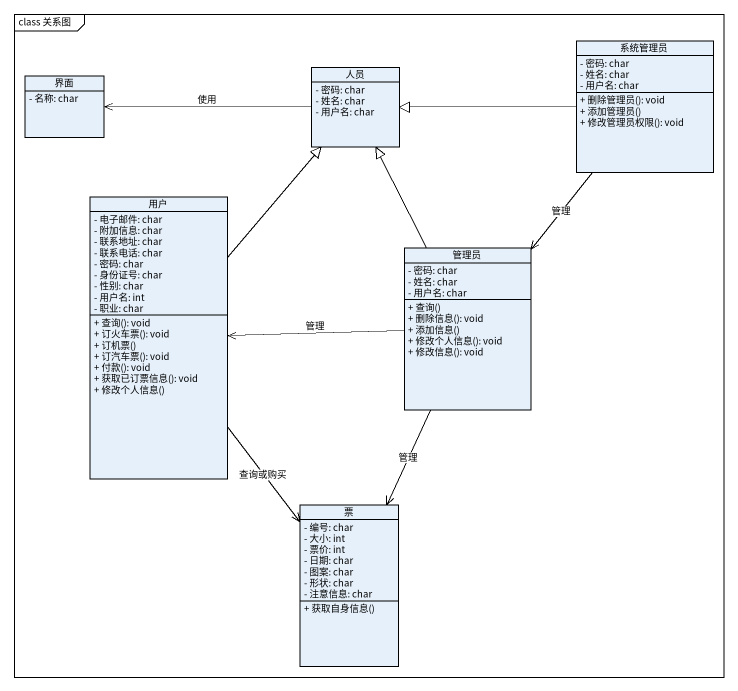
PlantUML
@startuml
mainframe class 关系图
hide circle
hide empty members
skinparam classAttributeIconSize 0
class 人员 {
  - 密码: char
  - 姓名: char
  - 用户名: char
}
class 系统管理员 {
  - 密码: char
  - 姓名: char
  - 用户名: char
  + 删除管理员(): void
  + 添加管理员()
  + 修改管理员权限(): void
}
class 界面 {
  - 名称: char
}
class 用户 {
  - 电子邮件: char
  - 附加信息: char
  - 联系地址: char
  - 联系电话: char
  - 密码: char
  - 身份证号: char
  - 性别: char
  - 用户名: int
  - 职业: char
  + 查询(): void
  + 订火车票(): void
  + 订机票()
  + 订汽车票(): void
  + 付款(): void
  + 获取已订票信息(): void
  + 修改个人信息()
}
class 管理员 {
  - 密码: char
  - 姓名: char
  - 用户名: char
  + 查询()
  + 删除信息(): void
  + 添加信息()
  + 修改个人信息(): void
  + 修改信息(): void
}
class 票 {
  - 编号: char
  - 大小: int
  - 票价: int
  - 日期: char
  - 图案: char
  - 形状: char
  - 注意信息: char
  + 获取自身信息()
}
人员 -left-> 界面 : 使用
系统管理员 -left-|> 人员
系统管理员 --> 管理员 : 管理
用户 -up-|> 人员
用户 --> 票 : 查询或购买
管理员 -up-|> 人员
管理员 -left-> 用户 : 管理
管理员 --> 票 : 管理
@enduml
